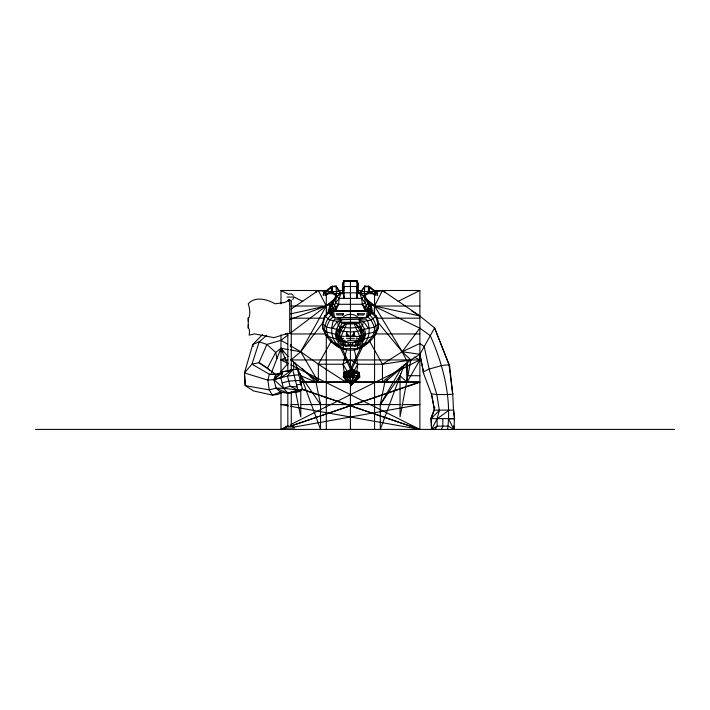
<?xml version="1.0" encoding="UTF-8"?>
<svg xmlns="http://www.w3.org/2000/svg" width="710" height="710" viewBox="0 0 710 710"><rect width="100%" height="100%" fill="white"/><g stroke="black" fill="none" stroke-linecap="round" stroke-linejoin="round"><path stroke-width="1.06" d="M350.42 350.207L350.412 370.726M354.095 335.12L354.095 333.46L352.444 336.442L354.095 335.12L355.009 336.442L345.859 336.442L346.773 333.46L348.424 336.442M364.372 296.762L359.926 293.523L364.771 285.97L369.519 286.494L369.519 291.597L374.907 295.041L377.658 295.041L377.09 293.523L368.437 286.662L364.771 286.662L359.926 293.523L361.665 298.386L362.26 304.288L365.197 310.652L366.715 309.871L369.404 305.841L371.25 305.841L372.28 310.634L368.481 316.429L366.342 317.787L334.525 317.787L333.167 317.21L330.496 313.447L330.532 308.655L329.617 305.841L331.464 305.841L334.153 309.871L335.67 310.652L338.608 304.288L339.202 298.386L340.942 293.523L336.096 286.662L332.431 286.662L323.778 293.523L323.21 295.041L325.961 295.041L331.348 291.597L331.348 286.494L336.096 285.97L340.942 293.523L336.496 296.762M365.89 298.555L368.082 300.987L369.404 303.96L419.885 328.197L430.287 335.652C443.191 364.754 451.595 397.449 447.602 429.408M371.312 311.299L376.256 315.977C383.941 330.674 369.005 345.761 355.71 349.675C339.975 353.145 322.633 338.67 322.5 323.077L324.612 315.977L329.555 311.299M434.547 409.635L431.077 418.616L454.524 418.607L453.512 409.626L454.524 418.137L453.885 429.408L448.338 426.142L437.156 426.142L431.556 429.408L431.077 418.137L434.848 407.487M356.917 298.386L357.432 292.218L356.917 286.52L358.204 284.47L356.917 281.48L343.951 281.48L342.664 284.47L343.951 286.52L343.436 292.218L343.951 298.386L343.951 280.592L356.917 280.592C359.81 286.094 357.6 292.564 356.917 298.386L356.917 280.592L356.837 281.692L358.204 283.574M361.346 290.905L361.283 291.597L374.907 291.597M373.975 313.083L374.569 306.01L382.459 290.496L419.885 315.994L434.6 327.931L449.652 366.218L452.714 393.739L453.512 410.105L434.547 410.105L431.423 393.837L436.827 394.538L447.309 394.538L452.714 394.245L452.714 393.739M362.739 337.223L362.561 339.105L361.097 339.753L361.399 338.812M331.18 340.072L332.227 341.989L337.711 344.563L345.158 349.675C332.36 344.039 329.502 333.425 333.274 320.778L335.155 319.083L342.025 319.66L365.712 319.083L367.594 320.778C371.365 333.425 368.508 344.039 355.71 349.675L363.156 344.563L368.641 341.989L369.688 340.072M338.333 335.289L339.38 335.892L341.244 340.303L345.087 345.53L346.382 345.814L348.663 344.323L352.204 344.323L354.485 345.814L355.781 345.53L359.624 340.303C360.902 334.002 355.08 329.449 354.538 323.556L345.184 323.787L339.646 328.943M355.621 381.865L355.887 379.664M356.819 371.951L357.751 364.239L354.219 349.622M357.867 373.433L357.494 376.424L358.541 376.424L359.233 372.528L350.696 368.65L360.281 348.619M330.496 313.447L329.156 311.53L329.786 306.738L332.156 306.738L332.821 303.765L336.655 296.469L340.942 293.523M356.464 337.871L356.313 338.945M366.342 317.787L367.31 311.317L369.644 309.871L371.25 305.841M449.652 366.218L434.6 327.931L419.885 354.281L410.859 359.952L400.041 416.868L400.041 375.714L400.697 373.629M350.412 375.483L351.006 370.292L349.631 375.173L348.983 375.173L348.628 372.475L350.349 370.292L347.083 372.555L348.823 376.451L347.456 376.451L346.249 373.433M337.747 337.339L338.883 340.871L337.711 344.563L344.98 345.788L355.887 345.788L361.985 340.871L363.121 337.339M330.949 306.818L332.786 300.987L334.978 298.555M353.154 375.483L353.713 372.528L351.965 370.292M351.627 375.483L351.885 370.292M348.663 344.323L347.403 342.282L338.883 340.871L344.98 345.788L355.887 345.788L363.156 344.563L361.985 340.871C354.476 343.116 346.134 343.028 339.078 339.38L337.401 335.892L338.714 330.887L340.756 327.061L337.427 330.611L336.123 335.617L338.306 339.105L340.853 339.38L338.918 335.892L340.756 327.061L342.548 327.061M346.329 323.556C345.788 329.449 339.966 334.002 341.244 340.303L344.385 342.078L346.382 345.814M404.212 364.878L380.303 429.408L380.276 404.585L384.802 382.282L387.092 379.885M329.617 305.841L328.588 310.634L329.156 311.53M376.256 315.977L371.126 320.006L363.476 321.355L362.482 325.775C366.6 330.558 365.916 337.694 362.304 342.557L357.813 345.433L343.054 345.433L338.563 342.557C332.245 335.058 337.383 326.343 342.025 319.66L337.57 317.583M331.863 314.033C326.396 319.393 322.358 327.905 326.174 335.306L328.339 336.522L334.011 343.205L338.732 347.296L343.773 348.645L357.094 348.645L357.813 345.433M344.35 373.567L343.063 364.239L346.622 349.622M378.368 323.077L378.119 323.973L374.401 327.106L368.419 328.455L363.476 321.355L355.683 323.787L345.184 323.787L340.693 330.887L339.38 335.892L341.004 338.333L343.489 338.333L341.244 340.303L332.44 337.871L328.339 336.522L326.76 332.111L326.467 327.106L329.742 320.006L333.629 316.429L332.386 316.429L330.532 308.655L333.292 308.655C336.93 301.519 336.496 293.709 336.096 285.97M335.111 298.803L332.786 300.987L331.464 305.841L331.464 303.96L290.248 319.473M290.381 345.752L300.72 351.743L318.355 364.239L343.063 364.239L350.412 359.952L357.751 364.239L382.459 364.239L402.18 351.743L419.885 343.471L424.198 346.56L429.133 369.085L436.827 394.538L439.357 410.433L437.023 418.935L431.556 429.408L431.077 418.137M283.183 392.195L277.663 394.467L272.285 395.079L253.55 390.953L245.225 385.619L244.453 372.927L252.742 344.492L262.664 334.481M355.302 373.433L355.559 372.528L352.586 370.292L354.867 372.608L354.095 376.486L349.276 376.486L348.885 375.492L350.5 374.978M287.293 371.09L292.715 369.582L297.854 390.056L296.416 392.089L302.504 389.364L297.854 390.056L283.485 388.281L276.083 388.175L269.232 389.888L245.225 385.619L244.453 372.927L267.856 380.125L273.909 379.61L280.849 377.693L282.642 371.774L297.366 368.898L302.504 389.364L299.735 391.565L288.047 393.269L280.37 392.115L272.285 395.079L269.232 389.888L267.856 380.125L269.356 374.241L278.684 373.904M280.37 392.115L276.083 388.175L273.909 379.61L282.642 371.774L280.805 377.693L283.485 388.281L288.047 393.269L297.854 390.056L290.079 386.311L283.485 388.281L273.954 379.601L276.012 374.729L282.642 371.774L286.361 371.223M357.432 291.828L357.946 290.212M361.967 337.055L362.535 335.289L359.446 336.442L355.444 336.442M331.348 286.494L323.778 292.831L323.21 295.041M271.424 372.697L280.983 348.291L288.251 349.56M358.204 290.301L356.917 292.831L343.951 292.831C341.563 289.378 342.167 284.213 343.951 280.592L344.03 281.692L342.664 283.574M354.485 345.814L356.482 342.078L359.624 340.303L361.488 335.892L360.174 330.887L355.683 323.787L354.538 323.556M351.858 335.741L352.79 334.738M298.848 374.791L287.479 376.06L273.909 379.61L276.012 374.729L278.799 374.312M330.567 305.983L331.464 303.96M364.496 344.483L363.786 346.072L359.136 348.894M441.398 429.408L442.854 426.142L442.8 418.935M340.312 347.785L350.864 369.786L351.805 368.836M352.204 344.323L353.465 342.282L361.789 339.38L363.467 335.892L362.153 330.887L360.112 327.061L358.319 327.061M345.016 375.483L343.844 372.519L353.811 370.292L349.089 370.292L359.233 372.528L359.801 377.116L351.468 384.989L343.241 377.01L343.844 372.519L351.636 369.599L362.668 346.595M293.461 298.351L292.742 299.434M342.602 314.974L343.232 313.714L336.318 313.714L337.028 314.974L343.232 314.974L343.232 313.714M419.876 354.29L419.885 359.952L407.043 382.282L400.041 375.714L380.276 404.585L381.288 402.623M269.702 370.407L267.457 368.064L275.693 352.462L280.983 348.291L282.562 349.746M332.431 285.97L332.431 291.597L333.452 293.523L339.202 298.386L361.665 298.386L367.416 293.523L368.437 291.597L368.437 285.97M339.078 339.38L336.123 335.617L337.064 333.86M329.777 311.521L325.136 316.864L322.748 323.973L326.467 327.106L338.856 329.68M339.85 328.695L340.756 327.061M361.949 335.892L360.014 339.38L362.561 339.105L364.745 335.617L363.44 330.611L360.112 327.061L361.949 335.892L362.428 335.617L361.967 335.617M331.641 340.578L318.355 364.239L318.355 381.865L290.993 359.952L300.72 351.743L326.298 306.01L334.676 298.759M354.077 370.718L357.751 364.239M380.276 404.585L402.259 366.6M339.38 328.792L342.282 322.58L358.586 322.58L362.011 329.68L368.419 328.455M351.468 384.989L356.597 377.099L359.801 377.116L343.844 372.519L359.233 372.528L343.241 377.01L349.906 377.054L351.468 384.989L346.56 377.037M435.044 429.408L437.156 426.142L437.023 418.935L448.702 410.433M361.488 335.892L359.863 338.333L357.378 338.333L359.624 340.303L372.528 336.522L374.694 335.306C378.51 327.905 374.472 319.393 369.005 314.033M332.449 328.455L337.392 321.355L342.025 319.66M346.675 334.792L347.687 336.007M419.885 328.197L402.18 351.743L407.593 362.473L407.043 382.282L406.235 363.147M290.328 349.923L300.72 351.743L323.671 321.63M361.789 339.38L364.745 335.617L363.804 333.86M339.202 298.386L335.422 303.072L338.608 304.288L362.26 304.288L365.446 303.072L364.212 296.469L364.771 285.97M248.252 328.073L248.252 317.796L248.828 318.018C250.639 313.261 249.609 308.326 248.252 303.791C255.263 295.964 267.137 299.274 275.089 303.791L284.586 302.522L289.707 299.948L289.707 333.469L287.656 333.389L274.007 337.658L254.633 333.895L249.166 335.147L249.53 331.801L249.166 329.085L248.252 328.073L248.252 324.878M244.453 372.927L251.943 364.159L259.23 341.785L266.756 335.262M280.983 371.49L288.136 363.254M288.127 300.303L288.979 299.948L288.997 300.809M374.738 334.871L376.185 333.389L375.998 332.493M431.077 418.616L439.357 410.433M338.608 304.288L335.848 306.906L334.153 309.871L331.224 309.871L333.558 311.317L367.31 311.317L365.197 310.652L365.02 306.906L362.26 304.288M318.355 364.239L345.495 381.865L346.897 380.524M273.954 379.601L282.642 371.774M407.505 362.837L384.802 382.282L382.459 381.865L382.459 364.239L369.218 340.578M367.416 293.523L364.656 295.83L367.416 292.831L367.416 293.523L357.689 293.523M332.786 300.987L290.567 333.043M382.459 381.865L410.859 359.952L402.18 351.743L377.329 321.541M342.477 317.689C346.666 313.208 354.201 313.208 358.39 317.689M253.195 346.542L252.742 344.492L259.23 341.785L266.88 344.439L280.983 340.303L287.949 335.022M291.011 309.152L318.355 290.496L325.748 291.561M330.567 312.116L328.81 313.296L332.724 316.03M337.427 330.611C345.14 331.339 353.855 333.238 361.133 330.256M326.751 293.842L328.339 292.831L328.339 293.523L323.778 293.523L323.778 292.831M287.878 363.405L280.983 359.952L285.855 357.52M398.061 301.413L419.885 290.496L419.885 429.408L300.783 408.126M280.983 391.751L280.983 429.408L287.878 425.964M290.834 424.482L419.885 359.952L414.028 357.023M297.854 390.056L292.697 392.577L290.505 392.248M324.612 315.977L329.742 320.006L337.392 321.355L338.386 325.775C346.018 328.641 354.849 328.641 362.482 325.775L358.843 319.66L363.298 317.583M368.144 316.03L372.058 313.296L371.09 311.521M284.231 428.831L280.983 429.408L286.192 427.624M280.983 429.408L286.157 427.651M295.262 369.511L297.366 368.898M282.145 382.992L288.757 381.084L300.25 380.374M357.094 348.645L362.135 347.296C368.268 342.193 375.324 335.874 374.401 327.106L371.126 320.006L367.239 316.429L368.481 316.429L369.644 309.871L366.715 309.871L365.02 306.906L368.596 302.877L368.082 300.987L365.756 298.803M290.692 313.855L326.298 306.01L326.893 313.083M363.44 330.611L360.174 330.887M364.745 335.617L360.715 335.892M289.529 293.842L291.659 293.984L293.265 295.404M363.591 334.685L374.108 332.111L378.119 328.978L378.119 323.973L375.732 316.864L370.3 312.116M300.72 351.743L318.355 381.865L316.012 382.282L300.783 375.714L295.005 362.908M292.919 427.278L400.041 408.135M401.079 407.948L419.885 404.585L402.242 404.585M382.459 364.239L410.859 359.952M280.849 377.693L292.715 369.582L287.479 376.06L290.079 386.311L297.055 386.861M296.549 384.855L301.2 384.172M367.709 292.627L370.868 292.174M375.084 291.561L382.459 290.496L383.524 291.668M288.233 371.002L290.115 370.833M357.325 292.413L361.701 292.076M367.159 291.668L370.442 291.411M374.809 291.082L382.459 290.496M343.951 286.52L356.917 286.52M280.983 303.8L280.983 290.496L328.002 290.496M337.809 290.496L343.817 290.496M357.645 290.496L362.561 290.496M373.584 290.496L419.885 290.496M325.961 291.597L339.584 291.597L339.522 290.905M343.693 292.627L340.33 292.831M357.174 292.627L360.715 292.627L359.926 293.523L364.212 296.469L368.046 303.765L368.712 306.738L371.082 306.738L371.712 311.53M333.452 293.523L336.212 295.83L333.452 292.831L333.452 293.523L343.178 293.523L343.951 298.386M327.39 293.692L335.058 293.692M365.81 293.692L373.478 293.692M336.904 296.469L335.963 295.573L332.271 302.877L335.848 306.906L335.67 310.652L333.558 311.317L334.525 317.787M363.964 296.469L364.904 295.573L368.596 302.877L369.404 305.841L369.404 303.96L370.3 305.983M287.062 297.073L293.718 297.073M287.825 300.303L291.277 300.303L291.277 369.821M289.254 304.049L289.707 304.049M290.923 306.01L326.298 306.01L318.355 290.496M368.082 300.987L374.569 306.01L419.885 306.01M357.636 313.714L364.549 313.714L363.839 314.974L357.636 314.974L357.636 313.714L358.266 314.974M335.262 317.21L333.167 317.21L332.236 310.652L368.632 310.652L367.7 317.21L365.606 317.21M338.643 317.583L362.224 317.583M290.923 318.186L324.088 318.186M376.522 318.186L419.885 318.186M337.392 321.355L340.605 322.225L360.263 322.225M339.433 330.611L340.205 330.611M285.402 333.957L287.612 333.957M290.923 333.957L325.189 333.957M375.483 333.957L419.885 333.957M338.901 335.617L338.439 335.617L338.918 335.892M344.421 336.442L336.123 335.617M346.462 338.333L354.405 338.333M338.058 339.096L338.563 339.096M362.304 339.096L362.81 339.096M341.244 340.303L345.326 340.303M347.367 340.303L359.624 340.303M280.983 351.743L282.997 351.743M280.983 359.952L287.994 359.952M290.718 359.952L419.885 359.952M343.729 373.433L359.349 373.433M343.445 375.483L359.597 375.483M407.762 375.714L419.885 375.714M299.664 381.865L349.427 381.865M353.536 381.865L419.885 381.865L290.355 426.204L419.885 382.282L353.633 382.282M300.223 382.282L349.338 382.282M287.577 404.585L280.983 404.585L288.269 405.889M290.878 404.585L298.582 404.585M300.783 404.585L400.041 404.585M453.885 419.796L454.427 419.796M285.624 426.284L293.283 426.284M284.266 428.023L294.641 428.023M35.5 429.408L674.5 429.408M276.012 374.729L269.356 374.241L251.943 364.159L259.017 362.659L267.457 368.064M423.542 372.51L419.885 354.281L402.18 351.743L374.569 306.01L366.191 298.759M329.972 292.174L333.141 292.627M290.355 406.262L299.735 407.939M337.277 334.685L326.76 332.111L322.748 328.978L322.766 328.082L324.869 332.493L324.683 333.389L327.567 336.354M340.605 322.225L345.184 323.787M374.569 306.01L419.885 315.994L411.578 310.936M301.706 389.311L419.885 429.408L290.834 364.878M301.821 389L419.885 429.408M358.843 319.66L363.476 321.355M350.696 368.65L351.175 369.076M276.083 388.175L288.047 393.269M280.983 290.496L288.917 294.472M293.878 296.949L302.806 301.413M280.983 340.303L287.559 344.11M341.732 348.894L337.081 346.072L336.371 344.483M374.117 293.842L372.528 292.831L372.528 293.523L377.09 293.523L377.09 292.831L369.519 286.494M348.077 334.738L349.009 335.741M339.735 330.256L340.693 330.887M274.734 373.629L259.017 362.659L266.88 344.439L275.693 352.462L277.033 358.594M313.421 377.48L318.355 381.865M288.819 300.303L288.438 299.948L288.438 301.572M355.683 323.787L361.221 328.943M302.238 368.517L316.012 382.282L320.538 404.585L320.556 429.408L300.019 373.629M288.136 356.624L280.983 348.291L287.736 365.029M361.665 298.386L365.446 303.072L367.576 308.655L370.336 308.655L370.371 313.447M343.063 364.239L347.261 371.641M360.112 327.061L361.017 328.695M342.22 348.805L351.335 367.807M423.764 373.584L419.885 354.281M345.45 373.433L346.666 376.451L344.013 376.451L343.738 375.483M431.423 394.254L423.036 372.005L429.133 369.085L441.922 365.508L448.995 364.727L452.714 394.245M377.09 292.831L377.658 295.041M339.469 338.812L339.77 339.753L338.306 339.105L338.129 337.223M342.664 289.405L343.178 291.02M354.095 333.46L355.009 336.442M343.054 345.433L343.773 348.645M290.772 344.563L291.18 346.498M295.671 392.009L300.783 416.868L300.783 389.612M431.423 393.837L434.547 410.105M369.404 303.96L369.919 306.818M342.664 290.301L343.178 293.523M344.927 377.72L345.495 381.865M322.5 323.077L322.713 327.079M454.524 418.137L454.524 418.607L448.569 418.935L453.885 429.408L453.885 425.885M384.802 290.496L384.802 292.582M374.907 290.905L374.907 295.041M374.569 294.712L374.569 314.867M374.569 333.957L374.569 429.408M354.095 331.437L354.095 336.442M350.438 280.592L350.438 340.303M350.438 342.282L350.438 349.675M350.412 383.347L350.412 429.408M349.764 405.41L349.764 405.863M346.773 331.437L346.773 336.442M326.298 294.712L326.298 313.758M326.298 335.04L326.298 429.408M325.961 290.905L325.961 295.041M320.538 402.446L320.538 404.585L300.783 375.714L300.783 385.335M316.012 290.496L316.012 292.582M293.674 362.082L293.674 369.519M291.277 391.893L291.277 426.098M287.825 333.736L287.825 371.126M287.825 393.118L287.825 426.115M280.983 334.871L280.983 373.611M248.252 317.796L248.252 321.266M352.879 377.374L351.486 383.569L350.261 377.356L352.879 377.374M353.482 377.392L352.142 383.382L356.029 377.409L353.482 377.392M356.731 377.356L352.843 383.338L359.162 377.374L356.731 377.356M346.418 377.303L343.906 377.285L350.128 383.32L346.418 377.303M349.702 377.312L347.012 377.294L350.962 383.693L349.702 377.312"/></g></svg>
